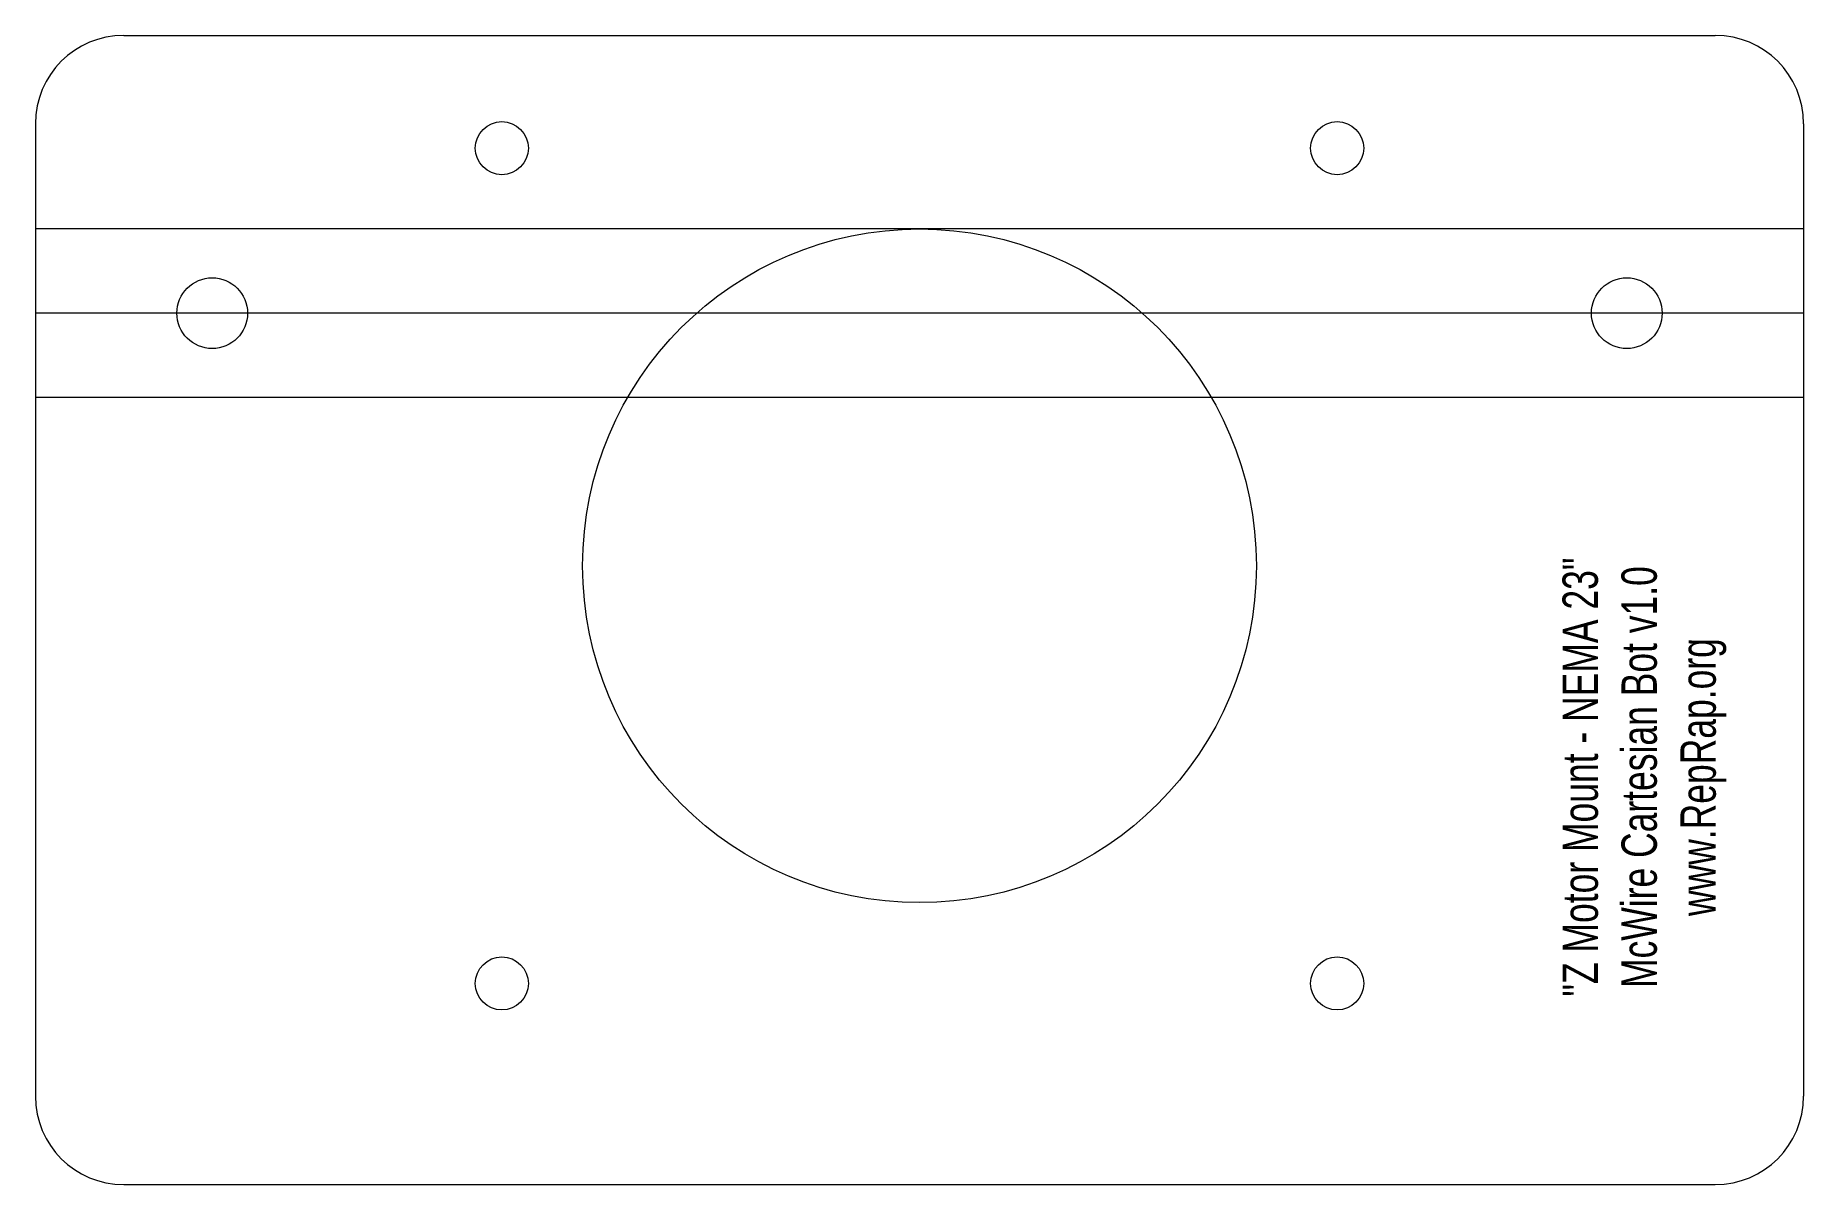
# Model space of a CAD drawing. Header units: millimetres. Extents: x 150 to 250, y 56 to 121.
import ezdxf

# ---------------------------------------------------------------- set-up
doc = ezdxf.new("R2010")
doc.units = ezdxf.units.MM
for name, color, linetype, lineweight in [('Vertical Base', 3, 'CONTINUOUS', 0), ('Z Motor Mount', 1, 'CONTINUOUS', 0), ('Z Mount Text', 23, 'CONTINUOUS', 0)]:
    doc.layers.add(name, color=color, linetype=linetype, lineweight=lineweight)
doc.styles.get("Standard").update_dxf_attribs({"font": 'txt', "width": 0.75})

msp = doc.modelspace()

# ---------------------------------------------------------------- linework, layer by layer
at = {"layer": 'Vertical Base'}
for p, q in [((250, 110), (150, 110)), ((250, 105.2375), (150, 105.2375)), ((250, 100.475), (150, 100.475))]:
    msp.add_line(p, q, dxfattribs=at)
at = {"layer": 'Z Motor Mount'}
for p, q in [((155, 120.95), (245, 120.95)), ((150, 115.95), (150, 60.95)), ((250, 115.95), (250, 60.95)), ((155, 55.95), (245, 55.95))]:
    msp.add_line(p, q, dxfattribs=at)
for centre, radius in [((176.38, 114.57), 1.5), ((223.62, 114.57), 1.5), ((200, 90.95), 19.05), ((160, 105.2375), 2), ((240, 105.2375), 2), ((176.38, 67.33), 1.5), ((223.62, 67.33), 1.5)]:
    msp.add_circle(centre, radius, dxfattribs=at)
for centre, start, end in [((155, 115.95), 90, 180), ((245, 115.95), 0, 90), ((155, 60.95), 180, 270), ((245, 60.95), 270, 0)]:
    msp.add_arc(centre, 5, start, end, dxfattribs=at)

# ---------------------------------------------------------------- texts
at = {"layer": 'Z Mount Text', "insert": (241, 79), "char_height": 2, "width": 100, "attachment_point": 5, "rotation": 90}
msp.add_mtext('"Z\\~Motor\\~Mount\\~-\\~NEMA\\~23"\\PMcWire\\~Cartesian\\~Bot\\~v1.0\\Pwww.RepRap.org', dxfattribs=at)

doc.saveas('drawing.dxf')
